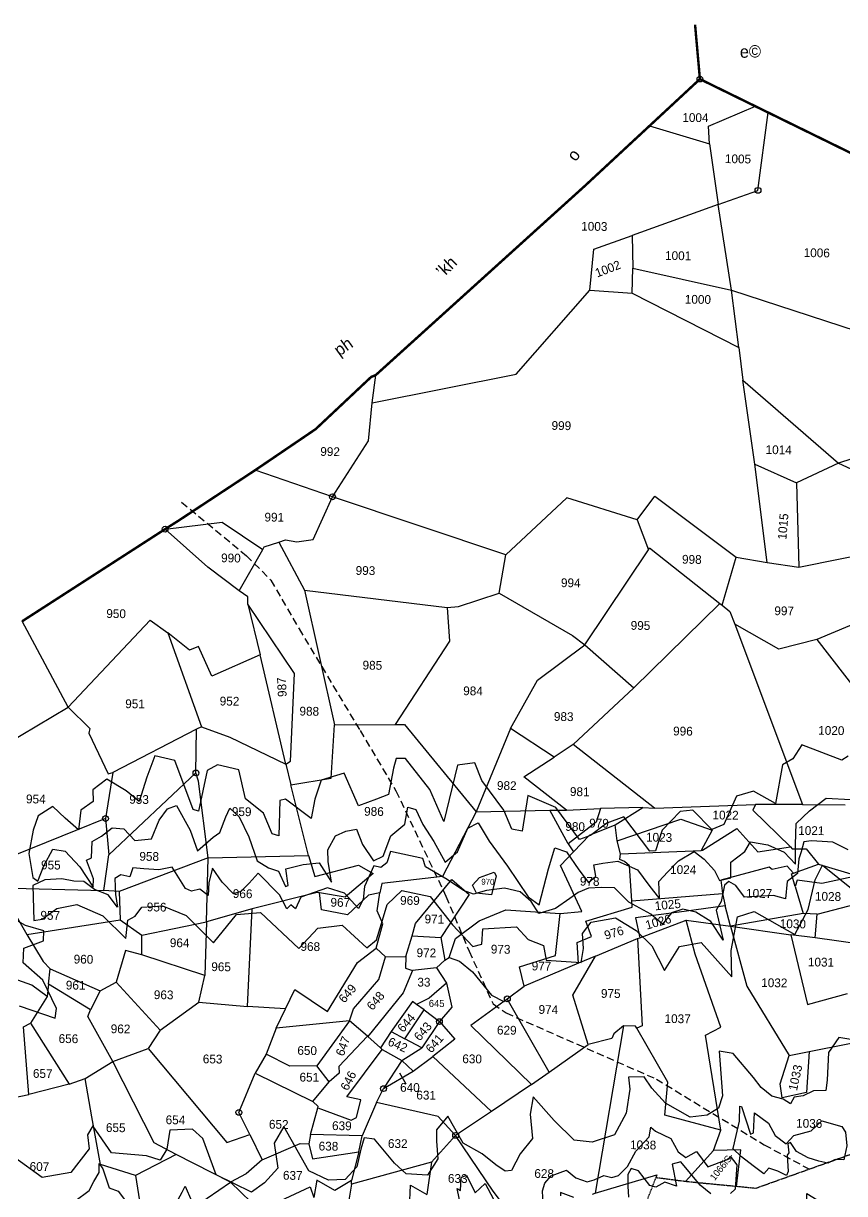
# Model space of a CAD drawing. Header units: metres. Extents: x 92 to 307193, y 121 to 1940865.
# Drawn here: x 304906 to 305715, y 1939684 to 1940838 of the extents above; entities that cross this region are included whole.
import ezdxf

# ---------------------------------------------------------------- set-up
doc = ezdxf.new("R2010")
doc.units = ezdxf.units.M
doc.header["$LTSCALE"] = 0.3
doc.linetypes.add('DASHED', pattern=[0.75, 0.5, -0.25])
doc.linetypes.add('DIVIDE', pattern=[1.25, 0.5, -0.25, 0, -0.25, 0, -0.25])
doc.layers.get('0').update_dxf_attribs({"linetype": 'CONTINUOUS'})
for name, color, linetype in [('LINE_FOOTPATH', 1, 'DASHED'), ('POLY_HATCH', 12, 'CONTINUOUS'), ('POLY_PARCEL', 6, 'CONTINUOUS'), ('POLY_SUBPARCEL', 6, 'DASHED'), ('SYM_ARROW', 1, 'CONTINUOUS'), ('SYM_STONE', 1, 'CONTINUOUS'), ('TEXT_MAPOUT', 7, 'CONTINUOUS'), ('TEXT_PARCEL', 7, 'CONTINUOUS'), ('V_BOUND_LINE', 7, 'CONTINUOUS'), ('V_DIVIDE_LINE', 7, 'DIVIDE')]:
    doc.layers.add(name, color=color, linetype=linetype)
doc.styles.add('TEXT_MAP', font='KRDEV050.TTF')
doc.dimstyles.get("Standard").update_dxf_attribs({"dimtxt": 0.18, "dimasz": 0.18, "dimexe": 0.18, "dimexo": 0.0625, "dimgap": 0.09, "dimtad": 0, "dimtih": 1, "dimtoh": 1, "dimdec": 4, "dimzin": 0, "dimdsep": 46, "dimtxsty": 'Standard', "dimcen": 0.09, "dimadec": 0, "dimazin": 0, "dimtfac": 1, "dimtdec": 4, "dimtofl": 0, "dimtmove": 0, "dimatfit": 3, "dimfxl": 1, "dimtolj": 1, "dimtzin": 0, "dimarcsym": 0})

# ---------------------------------------------------------------- blocks, each defined once
blk = doc.blocks.new('STONE')
blk.add_circle((0, 0), 0.8510231522929323)
blk = doc.blocks.new('TEXTARROW')
blk.add_leader([(0.0413775686624831, -0.01204078214539095), (8.67844727001193, -0.01204078214539095)], dimstyle='Standard', override={"dimtxt": 2.5, "dimasz": 2.5, "dimexe": 1.25, "dimexo": 0.625, "dimgap": 0.625, "dimtad": 1, "dimtih": 0, "dimtoh": 0, "dimzin": 8, "dimcen": 2.5, "dimtofl": 1})
blk = doc.blocks.new('10')
at = {"layer": 'LINE_FOOTPATH', "ltscale": 10}
blk.add_lwpolyline([(320.7261762145849, 424.6032172849009), (334.1338344512155, 413.8197002640509), (339.2146328022723, 408.8860652759436), (345.1069486345527, 398.9835551105748), (357.8795096992958, 378.3327681135111), (365.3948562988357, 366.1044012107068), (375.909285229241, 344.6783300522429), (380.8136674661514, 333.5071709506929), (385.8591842724541, 322.7588941189974), (388.5760016597228, 320.9616423454981), (419.4841912790503, 307.8522707138309), (441.7479661340744, 294.7076567663908), (451.0752178399331, 289.8368451636372)], dxfattribs=at)
at = {"layer": 'POLY_HATCH'}
for points in [[(450.6783418040336, 279.7077088508836), (450.5710414389737, 284.8875509272275), (457.1878833003971, 280.922292774158)], [(457.8169561799828, 374.5311638592034), (456.4927110130661, 373.6788046766505), (448.2824018856768, 376.7061519261188), (446.4873180014824, 373.7963726337575), (444.3979583457935, 372.5325298545667), (443.0442839236516, 364.5967671814828), (438.5418553903623, 367.0362788986527), (435.0988213125315, 366.0075699070576), (432.5974730596358, 360.1586193330586), (430.1549791220009, 359.1299103414635), (426.1822478164408, 362.9802247842076), (423.5631867378329, 362.7156990073349), (419.9435897142189, 358.8066005860378), (418.6782030577529, 354.6035865252088), (417.5305250318092, 354.5154105573788), (412.0864148687747, 361.4224621122494), (408.6433807909439, 360.0998353545051), (405.3180595388244, 357.5427556802288), (403.1109870574232, 356.6903964976759), (398.1377156116664, 363.1859644559086), (392.3993296771373, 365.5079103425892), (391.3105059664554, 358.2481570430159), (389.2211463107656, 358.5714667984421), (387.5437710570936, 362.4805652197392), (382.9236338932828, 368.5058656027804), (381.422825780583, 372.0622622793753), (377.9209373874905, 371.5626027149069), (375.2724512488471, 359.9822673973981), (372.3002600834839, 366.4778353556308), (367.2681343224663, 372.7970535048212), (365.3553376125597, 372.7676615155447), (364.796211129606, 370.7396333950128), (363.8839545598962, 365.3609503962057), (361.4414606222613, 364.3322414046106), (357.7630050881958, 362.9508306683128), (354.7319596075718, 369.5639665836525), (350.0529681285002, 368.0649900168655), (348.8464357872949, 364.1558915955684), (348.1107463585581, 360.1880113223356), (342.784344826046, 364.0971097436327), (341.6366668001024, 363.8325839667605), (341.5483832296154, 356.5728306671872), (340.165283747438, 356.9549222745482), (338.3701998632437, 361.1579363353771), (334.6328900139174, 364.0677156277379), (333.1909362164783, 369.9754501802904), (328.8062205089022, 370.9453773199502), (326.7168608532124, 369.7403163926947), (325.0394855995405, 361.4224621122494), (323.9506618888577, 361.6869878891221), (320.0367890937482, 371.7095626612909), (315.9463491576657, 372.5619218438437), (314.3866867297052, 368.1825558473547), (312.8858786170053, 363.2153564451851), (310.2079632231366, 365.3609525228235), (306.1763776023158, 367.6828984095046), (303.3807535779256, 365.4785204799305), (303.4690371484116, 363.0390087627611), (300.9676888955159, 361.2461144298254), (300.5851295535344, 357.2194501780391), (297.7895055291433, 359.600177916655), (295.2293029609868, 361.922123803336), (292.2571117956227, 359.9528796613577), (291.2860009106521, 357.0431003689969), (290.4914529714638, 352.2522507758695), (291.3448552259129, 347.3438353522538)], [(291.3448552259129, 347.3438353522538), (292.3793836428754, 346.6284081788538), (293.5805847134097, 349.7587195386311), (295.3301605131969, 353.175976209423), (297.9153517199479, 352.8368595232416), (300.9183518855489, 349.628291100714), (303.7124488270924, 345.5328010575597), (303.7385629854671, 347.2283872360631), (302.3023445325007, 351.0630176557866), (303.3207540266176, 351.5586512150653), (303.3990939910068, 354.8715637617252), (305.3053446981016, 355.9932593181998), (307.4727319674739, 357.74101687187), (309.7967941441534, 357.5584156849877), (312.1208538100977, 355.1845975079202), (315.4894371285341, 355.6280583182336), (317.0301071935287, 359.4626901117556), (318.675228870552, 361.7843369136563), (320.5292562823679, 362.4886573474007), (323.375579029926, 357.4540743084526), (324.9684749009352, 353.2542415149646), (328.1281549953142, 356.0976075637275), (329.4599218362519, 357.1149589960701), (330.6350112591467, 360.3235274185977), (331.4445150184711, 362.1234563474347), (333.4029940423156, 360.3235287923962), (335.4136988721743, 356.2802114982071), (337.2155004779756, 351.4021439585579), (339.5395601439204, 349.9674187772841), (341.6024932905284, 349.3152710925049), (343.0387117434948, 346.2110467941095), (343.5870864727476, 346.4458207299572), (343.0909375495094, 349.8109060255824), (344.1615728496404, 350.0978513365967), (346.5900866383486, 350.8021717703414), (349.8542158340206, 351.1412898303213), (352.4916328467862, 347.254488035431), (351.7343548934759, 351.4543222027178), (351.6037891230726, 353.8281417535839), (353.1444591880672, 356.7236805513121), (355.2596156299546, 357.7410319836545), (357.4270003885918, 358.1323214188012), (358.7065414235153, 355.0280971204056), (360.9783777941807, 351.7151859475446), (362.9368568180253, 352.7325373798869), (364.4775268830199, 356.8802001720067), (367.2716213138283, 359.3061910980396), (367.8722218490952, 362.8277918929637), (369.517343526119, 362.3843324564489), (370.953561979085, 359.2801081580535), (373.2776216450297, 355.8628528610602), (375.6539096277234, 351.663020067572), (378.1868750284602, 353.8281527439724), (380.1975798583189, 358.7062202836216), (382.3127363002063, 359.7757444649294), (384.5845701601365, 356.0454595431368), (388.4231882434365, 351.0108765041887), (392.7318410916, 344.8285135949811), (395.0036749515302, 343.1851001654431), (396.8054740465964, 350.5674170676739), (398.0327892755054, 354.9237667342593), (400.461303064214, 354.1151035501814), (403.046494270965, 350.4891613787222), (405.0571991008237, 347.9066549533904), (406.4934175537901, 349.2370373843307), (406.1017227533152, 351.55868556003), (407.903524359117, 351.8978036200099), (411.0109786474814, 352.3412644303232), (415.0062766595597, 350.6456796256184), (417.3825646422533, 347.541455327223), (419.6021726961694, 344.7502620274254), (419.4193836304871, 348.3240341975163), (421.2211852362889, 350.3326513746176), (423.3885699949255, 352.6021268013517), (426.5482475785693, 354.5585726032862), (428.6111782144421, 353.0195032978802), (430.7785604623436, 350.7500292449449), (431.8491957624747, 348.6892406926768), (434.12103213314, 349.2370456271224), (434.0949204855006, 352.4977867986152), (436.9412432330587, 354.6629194750155), (438.0641043392038, 356.6715366521171), (441.5893675864181, 356.1237330914701), (445.0101767108681, 354.6890079101961), (447.3342363768124, 352.263018357962), (447.3081247291734, 356.2541656507829), (447.3864646935622, 360.5583439422014), (450.0238817063278, 363.1930231164986), (453.3924650247636, 365.8277009169974), (458.4322841785979, 365.6450997301149)], [(458.0667085579685, 355.3150767763848), (454.9070309743252, 356.8541474555896), (450.5461548308826, 357.0889213914372), (448.9532614706086, 356.8541488293881), (448.4571125473699, 354.7933616509185), (448.0131919408809, 353.3586364696446), (447.7781745584493, 350.3587549215827), (445.7152439225761, 348.6631701168778), (445.3757749281158, 345.1415706957523), (442.9472636501428, 345.7937197543301), (437.0196032833305, 345.3502603178151), (435.1655783822498, 347.7240798686812), (433.7815882460332, 348.4805716775927), (432.8676328746801, 347.7240812424798), (432.2670323394132, 344.3589973206533), (431.2486253560319, 342.6112411407817), (432.7370696150124, 336.481049606741), (430.1518784082614, 340.2635100250961), (427.0966524366463, 342.1677830780654), (424.4070096178666, 342.715588012511), (422.1351757579364, 341.9069248284329), (420.2811508568557, 339.585278026532), (417.8526370681475, 341.5938952036336), (413.335080995927, 343.9677147544996), (410.3843066363406, 346.8632535522279), (407.6946638175609, 346.8893406136099), (405.0572468047953, 346.7589108018944), (402.9420903629079, 345.8459034936841), (401.2447428798705, 344.5676938117092), (398.398422643048, 342.4547352580728), (394.9776160293331, 341.3852124505636), (393.3847226690591, 343.8633761255619), (391.1128888091289, 345.8198205536978), (387.8487596134569, 346.5241409874425), (384.2190472649495, 345.9763374267955), (381.5816302521844, 345.2198456178842), (379.466473810297, 345.9241660516286), (376.1501162978752, 348.0892973542304), (371.6325602256543, 350.6718051533608), (371.0841854964015, 352.315218582899), (364.4775871406682, 353.6977723890061), (363.7203091873585, 351.3239542119386), (362.4929964691846, 350.4109469037282), (361.1090063329675, 350.6978922147428), (359.2549814318872, 346.4458880460879), (359.0199640494552, 343.8112102455893), (358.0537803613529, 341.9069385664188), (355.1552343185158, 345.0111642386128), (351.6821993880517, 346.0806884199205), (346.2245737861031, 344.0720726166178), (345.2061668027218, 341.6982544395503), (344.2399856253546, 342.4547462484616), (343.3782560600157, 341.646084438182), (341.8375859950211, 344.4894504869449), (337.4244815348288, 348.8458015273291), (335.6226824397627, 346.7850143488595), (333.9253349567248, 345.0372581689876), (332.4368906977443, 344.5416259835074), (330.1128310317999, 346.9154455343735), (328.1021287126764, 349.7588115831365), (327.3970765653808, 346.81110278404), (327.2665133057126, 344.1764249835414), (325.5691658226751, 345.4546360393149), (323.8195925336231, 345.0111766028001), (322.6445056214634, 345.5068101620789), (319.8504137013906, 349.8631598286643), (317.1085450765963, 349.2631835190521), (314.0010932989671, 349.4457860797329), (311.7814852450515, 349.5762158914486), (311.1808872205197, 347.7762883364098), (309.3790881254531, 348.1154050225912), (308.1517754072793, 347.3589145874785), (308.3345669836972, 344.098174789784), (308.7784901009213, 341.5156683644523), (306.8200110770772, 343.9938320394506), (304.0259166462688, 345.0633562207584), (301.8063085923532, 346.6545982751297), (299.7433804672155, 346.6806853365117), (297.3148691892425, 347.1763188957905), (293.7896084527633, 346.8893749585745), (291.4059107968586, 345.6862651783459), (291.6685602526336, 338.555713496617), (293.3459355063055, 338.8202392734897), (296.3769809869304, 341.0834011816169), (300.4085666077513, 341.9357603641697), (305.7938224555242, 339.6725984560426), (310.5316724450472, 335.1168826505113), (310.9142317870278, 338.8496291361485), (312.4150398997276, 339.7019883187008), (313.7392850666442, 341.612450608744), (317.9474378284381, 341.8769763856162), (322.8029964484826, 340.025298074127), (328.482528067751, 334.4702652662772), (333.1026652315609, 340.3779998188297), (338.0170781668671, 340.8188754047446), (345.9919658380227, 333.5591221051709), (349.7881300026097, 337.7621361659999), (354.7614014483656, 338.4381455395101), (359.852381524644, 333.8824297339788), (361.8240325498114, 335.5577582364258), (362.7951434347819, 338.9378051039785), (363.8839671454648, 342.846903525276), (366.856158310829, 345.6978988390838), (372.7122570710694, 344.5516218903817), (377.3323942348802, 338.8202371468715), (381.540546996674, 334.4408711503825), (383.394489391319, 334.9993146934044), (383.5416272770667, 338.0854437948074), (390.4571204927647, 338.6438873378293), (392.8407601151389, 336.0280258116172), (395.9895184214752, 334.8817488629156), (396.6074992196895, 331.9131855920009), (403.7584138916222, 331.5310939846395), (404.1998275488645, 334.3820892984472), (403.9349768374054, 337.4682183998507), (405.7300607215998, 339.7901642865313), (410.6444736569051, 340.7600914261911), (414.9114807339597, 338.2030117519143), (418.1779476708184, 335.1168826505113), (420.8558630646871, 330.0908992697882), (423.8280542300504, 335.0580986719579), (428.2716242528891, 335.9692418330637), (434.6574202408578, 329.0034062996397), (434.3925695293988, 334.3820892984472), (435.599101870604, 341.2891408533178), (439.0421359484349, 342.4354178020199), (447.3701537063466, 337.8209180179351), (450.0480691002153, 343.0232512077), (451.4311685823927, 349.1073355692947), (452.8731223798318, 352.1346828187629), (462.3782474189115, 344.6397957315935)], [(461.5248367740837, 316.1592196964675), (456.6692781540391, 316.8940130485316), (454.6093435583857, 313.7784919578517), (454.462205672638, 308.1058911928949), (454.1973549611789, 306.01907909381), (451.6960067082832, 305.9309031259795), (449.5477885421428, 304.843410155831), (447.7527046579485, 304.5201004004052), (447.0170152292117, 303.197473642661), (445.5162071165119, 304.1086168037673), (443.1325674941377, 304.6670603467887), (440.9843493279973, 306.4599546797249), (439.3658283895861, 308.4291988217028), (435.0988213125315, 313.2788323933833), (432.2443429728796, 313.7784919578517), (433.0683159721034, 304.6082784948535), (432.2737680329151, 302.1099827991306), (429.9489869209924, 300.6110062323442), (426.5059528431607, 300.1701306464292), (421.4149727668823, 302.9623441083013), (418.6193487424921, 305.9896913577695), (417.00082780408, 308.2528532658966), (413.793215182483, 308.1646772980666), (414.1169202092028, 305.7251655808968), (413.4400850957268, 300.7579661787277), (411.0564454733535, 296.3198183303034), (406.5540169400642, 294.7620577849634), (402.8167070907389, 295.1441493923244), (398.6674128393956, 299.1120296655572), (394.3415514470794, 303.8440952801311), (393.7824249641258, 300.2876986035362), (394.2826929366288, 295.3204992013671), (391.8401989989939, 292.1755861214101), (390.1039694300603, 288.7367552753039), (388.8385827735951, 288.5897974555382), (386.8669317484278, 289.8536402347295), (384.0713077240366, 292.0580181643031), (380.1574349289272, 294.2036142419415), (376.9498223073301, 299.6998651978561), (374.6838955106682, 296.8488698840483), (374.6544662554429, 294.5269239973677), (374.9781712821627, 290.9117433422193), (372.9476659417346, 287.5316964746667), (368.5629502341576, 287.7374382729859), (366.1793106117834, 289.8830343506243), (361.9711578499896, 294.7326679223047), (359.8817981943007, 294.9971936991769), (359.2049630808247, 292.6752478124963), (358.4692736520869, 289.0600671573479), (356.0856340297137, 286.3854216525829), (352.7014584623325, 286.2384638328172), (348.6698728415117, 288.0901421443064), (343.4023256242604, 297.1133977875388), (341.4895289143547, 293.6745669414327), (342.284076853542, 288.5310177302213), (339.6061614596733, 285.503670480753), (336.9871003810663, 283.5344263387751), (329.7184770786121, 287.0320411634348), (326.8639987389602, 294.4093602934968), (324.7157805728198, 296.261038604986), (320.095643409009, 295.9965128281137), (319.5365169260554, 292.1461983853696), (318.2122717591387, 289.824252498689), (315.4166477347476, 290.6766116812414), (308.206878747555, 291.2350552242633), (304.3518602677063, 296.6725222016239), (303.2924658122497, 294.7914519008582), (303.6750251542303, 291.9404565870504), (299.9965696201657, 287.0320411634348), (294.1404708599243, 285.9445481932862), (288.4020849253952, 289.9712124450725)], [(288.9023403123297, 321.0382388775706), (296.2886764404961, 318.5987271604008), (296.5535271519552, 320.6267552809322), (293.6990488123033, 326.3581400244425), (289.6086088762208, 329.8557548491021), (289.6968924467078, 332.8243181200164), (293.7284780675286, 334.3820786653564), (293.7579073227539, 336.4688907644413), (290.0205974734276, 337.4975997560364), (285.4004603096168, 339.9958954517597)], [(435.3601720929333, 293.8385102837399), (435.4820038476687, 294.1672961423246), (436.0073476015564, 296.5490672394162), (436.5865692253187, 299.496005337505), (436.6269820215116, 302.5236815785934), (436.9637394217939, 302.4563997927605)], [(436.9637394217939, 302.4563997927605), (438.8720037386397, 296.8611558121829), (439.484808958443, 297.1511289752848), (439.6621999431227, 301.1946578344564), (442.5488300359889, 299.116509963234), (443.9840818558455, 296.6517298340771), (446.2256563333381, 294.9602128469903), (447.7899197784163, 296.7161678568336), (451.2893550910853, 297.698858350808), (453.4341708496618, 299.7447878975515), (457.5464088713989, 298.6976593808206), (457.5464088713989, 298.6976593808206)], [(321.9945063681857, 281.8278344799376), (322.7892545358586, 283.3753128064989), (323.4223590509664, 284.5729272205274), (324.7289808773744, 281.5990764081055)], [(379.8360841826334, 281.3164956552041), (379.0143958246558, 284.8555120948245), (379.7283234214137, 284.5191031656595), (379.8495567885216, 287.1430886917501), (380.940652071019, 287.6678852474488), (382.7322073658574, 284.0481306648287), (384.7931670744811, 286.0262124207211), (387.6758151410818, 280.6167650825412)], [(396.7144071647185, 281.9220289801037), (396.4854105256554, 284.6805780778602), (396.9568713881981, 286.2011436900884), (398.2365530243014, 287.7486220166497), (401.3751379202699, 288.9731491450113), (403.274453976328, 287.42567081845), (405.6048206094715, 286.6317471194195), (407.0730860884446, 287.0488941915839), (409.0262850358481, 287.9504687479473), (410.6561941673863, 287.560234390116), (412.0436390754444, 288.0042941766137), (413.8351918595476, 289.9016377895066), (415.4651009910858, 293.0100521735944), (418.1995780110096, 296.0108157003497), (418.5093952209872, 297.9888974562421)], [(418.5093952209872, 297.9888974562421), (419.4927297422651, 297.1680610428782), (422.6447847333861, 295.7416885570176), (424.166930592969, 293.0100521735944), (425.7429593438974, 291.8662631882323), (427.8847396234355, 293.1446157452604), (430.2689866371888, 290.0362013611725), (432.5454728897225, 290.9377759175359), (434.5794924080406, 291.7316996165664), (434.7798369124396, 292.2723668673551)], [(457.5464088713989, 298.6976593808206), (458.3125446990234, 297.5339420731452), (458.6303862191794, 294.7557091892243), (458.0940278693115, 291.878253702306), (456.3260282935262, 291.8980982229054), (454.7964104855419, 291.1638509607262), (452.9489511574011, 291.5408968521156), (450.7836503091048, 292.156076990698), (448.3799676930075, 293.4459708296613), (447.1284640397371, 295.2518222042102), (446.5921056898687, 294.9541543952187), (446.7708926434034, 293.1086139794709), (446.4331861851583, 292.6521900056839), (446.691432891048, 289.2984660243792), (446.3537264328033, 288.4848406798023), (444.585726857018, 289.3778441067768), (442.7779948943198, 289.9136461629616), (441.7648730088499, 288.7825084887938), (439.5598422843759, 290.3502256161494), (437.1561596682786, 292.1957660318969), (435.3601720929333, 293.8385102837399)], [(434.7798369124396, 292.2723668673551), (436.1629002101627, 290.5288263015443), (435.9443833804503, 285.5478516310857), (435.0107212473358, 284.6151591629121)], [(430.9582286839859, 284.4960920393155), (428.7531979595119, 286.2622543726654), (424.7205703342511, 291.0050947959307), (422.9525707584658, 290.4692927397459), (423.8862328915802, 286.0042756048726), (421.5222801516607, 286.7782119082508), (419.7145506996976, 285.7264523164806), (418.4233146595143, 286.0241201254721), (416.099091795772, 289.0206427359869), (414.5694764985228, 289.4770667097741), (413.9536558855643, 288.2665509532085), (413.9337909474757, 285.8653639606766), (414.1523077771876, 283.5832440917413)], [(402.9284972417236, 283.4046434063466), (400.2069705947347, 284.3770249157189), (400.2268355328238, 283.6824666947387)], [(289.6657206190025, 280.9935417094073), (292.7773653246663, 280.118879867377), (294.4072769669397, 279.7824709382121), (298.677369941599, 280.3341802082441), (300.8460929221774, 281.2357547646075), (303.7960939752761, 283.4291382351653), (304.7255456052085, 285.2995691337251), (305.7627605070966, 287.1700000322846), (305.7223502216393, 288.986605502178), (306.4901581990066, 287.9235546598154), (307.8776031070652, 284.0615856481968), (309.6960960814731, 283.4022255208322), (312.1072857962668, 280.2399870818765), (313.6833145471951, 280.3880070107089), (314.6814448318901, 278.6393125264019), (314.6814448318901, 278.6393125264019)]]:
    blk.add_lwpolyline(points, dxfattribs=at)
at = {"layer": 'POLY_PARCEL'}
for points in [[(427.7195982457497, 499.4796842921369), (427.4212973473363, 503.0552369144114), (436.995496081521, 507.2606919712215)], [(429.6339810582803, 487.0313974156693), (437.7425463915533, 490.0640650319463), (439.5910127980007, 506.0327373002491)], [(415.3578841797721, 502.9486294307086), (427.7195982457497, 499.4796842921369)], [(427.7195982457497, 499.4796842921369), (429.6339810582803, 487.0313974156693)], [(429.6339810582803, 487.0313974156693), (412.1238940886378, 480.4815831385708)], [(432.5883556647677, 469.541230813687), (429.6339810582803, 487.0313974156693)], [(403.6210545552785, 469.181351923068), (404.305605976584, 477.5665556120405), (412.1238940886378, 480.4815831385708)], [(412.1238940886378, 480.4815831385708), (412.3760966647692, 473.751827251964)], [(412.3040403576806, 468.6415299801411), (412.3760966647692, 473.751827251964)], [(412.3760966647692, 473.751827251964), (432.5883556647677, 469.541230813687)], [(359.4134951626502, 445.4652621898242), (388.8131423666532, 451.727174508667), (403.6210545552785, 469.181351923068)], [(403.6210545552785, 469.181351923068), (412.3040403576806, 468.6415299801411)], [(412.3040403576806, 468.6415299801411), (434.2817228919203, 457.8451315199836)], [(434.2817228919203, 457.8451315199836), (432.5883556647677, 469.541230813687)], [(432.5883556647677, 469.541230813687), (487.208293489834, 452.5548940814515)], [(434.2817228919203, 457.8451315199836), (435.1824459851518, 451.1873511229406)], [(359.4134951626502, 445.4652621898242), (360.0590491511825, 451.1551739643269)], [(437.8485926126245, 433.9850893648126), (435.1824459851518, 451.1873511229406)], [(435.1824459851518, 451.1873511229406), (454.9623533893159, 434.4529314897777)], [(351.5591761463916, 426.1037213167847), (358.801002799094, 437.6558667457614), (359.4134951626502, 445.4652621898242)], [(485.6590471288409, 444.8894510593159), (454.9623533893159, 434.4529314897777)], [(437.8485926126245, 433.9850893648126), (446.4234857024121, 430.3143119838642)], [(440.6795010639753, 413.9394451686617), (437.8485926126245, 433.9850893648126)], [(454.9623533893159, 434.4529314897777), (446.4234857024121, 430.3143119838642)], [(454.9623533893159, 434.4529314897777), (483.2811339817049, 421.8571313625284), (498.3412487464616, 425.5998827902415)], [(351.5591761463916, 426.1037213167847), (335.6850981095454, 431.3607484451505)], [(446.4234857024121, 430.3143119838642), (447.1440652772617, 413.0400732933729)], [(413.9448424593002, 422.2965301406373), (399.5077935977411, 426.5595680077554), (387.1918396985716, 414.7674994709012)], [(413.9448424593002, 422.2965301406373), (417.5277595343928, 427.1911245776712), (434.3177537961251, 414.9114490072295)], [(340.7106517977238, 416.7186173896878), (342.0475263085063, 417.1786971276847), (344.4247996717218, 416.807670467977), (347.7040756960114, 417.3586372943939), (351.5591761463916, 426.1037213167847)], [(387.1918396985716, 414.7674994709012), (351.5591761463916, 426.1037213167847)], [(413.9448424593002, 422.2965301406373), (416.3475514360102, 416.1893659319235)], [(317.4128783759329, 419.0316755404506), (329.07709121055, 420.6335437115433), (337.4473846858496, 415.1409835264093)], [(332.7160199890036, 406.6342143238005), (326.2442132861552, 411.3556165667969), (317.4128783759329, 419.0316755404506)], [(332.7160199890036, 406.6342143238005), (337.4473846858496, 415.1409835264093)], [(337.4473846858496, 415.1409835264093), (337.760077012952, 415.7031894920285), (340.7106517977238, 416.7186173896878)], [(340.7106517977238, 416.7186173896878), (346.0827675266082, 406.9581040268381)], [(385.9376048352566, 406.9026505559649), (387.1918396985716, 414.7674994709012)], [(403.6238272212408, 396.5718616870806), (416.3475514360102, 416.1893659319235)], [(416.3475514360102, 416.1893659319235), (416.5918472391231, 416.5660224731744), (431.1207354594503, 405.4044109094222)], [(431.5769817537989, 405.0539061882286), (434.3177537961251, 414.9114490072295)], [(434.3177537961251, 414.9114490072295), (440.6795010639753, 413.9394451686617)], [(447.1440652772617, 413.0400732933729), (463.6813673452625, 416.6028845543769), (463.5372519804246, 403.7191810260724)], [(440.6795010639753, 413.9394451686617), (447.1440652772617, 413.0400732933729)], [(334.5895279838774, 403.8991269639791), (334.517468926128, 405.4106223444173), (332.7160199890036, 406.6342143238005)], [(346.0827675266082, 406.9581040268381), (352.6373883704523, 379.4809364282346)], [(346.0827675266082, 406.9581040268381), (375.329494500947, 403.7961053174888)], [(375.329494500947, 403.7961053174888), (377.6570017911818, 404.0602241708659), (385.9376048352566, 406.9026505559649)], [(385.9376048352566, 406.9026505559649), (401.0513543431152, 398.4288094071985), (403.6238272212408, 396.5718616870806)], [(413.7837005048731, 387.8733079444964), (431.1207354594503, 405.4044109094222)], [(431.1207354594503, 405.4044109094222), (431.5769817537989, 405.0539061882286)], [(431.5769817537989, 405.0539061882286), (433.2053123506025, 403.8029643857121), (434.2142708693999, 401.2300837654519)], [(334.5895279838774, 403.8991269639791), (337.2161393654428, 393.5384135163424)], [(342.7885157855781, 371.2483650422225), (343.7048598807933, 371.9057967761089), (344.3173522443494, 389.8638083886549), (334.5895279838774, 403.8991269639791)], [(375.329494500947, 403.7961053174888), (375.9147663264457, 396.8814647907184), (365.0348470333058, 379.7052740071073)], [(463.5372519804246, 403.7191810260724), (451.0351966318471, 398.2849926084125)], [(298.1032629065189, 382.3072274648753), (314.6155999782172, 400.3729844490617), (318.2441257579917, 397.7841291341783)], [(451.0351966318471, 398.2849926084125), (443.3249957310868, 396.1976889830648), (434.2142708693999, 401.2300837654519)], [(434.2142708693999, 401.2300837654519), (448.6265503529694, 364.4782511715302)], [(298.1032629065189, 382.3072274648753), (288.4231238013695, 399.7528315757368)], [(337.2161393654428, 393.5384135163424), (327.3932055107507, 389.0596944564259), (324.5681394626777, 395.0917284366317), (322.7279612232242, 394.2891842701215), (318.2441257579917, 397.7841291341783)], [(318.2441257579917, 397.7841291341783), (325.397510417954, 378.67837927653)], [(451.0351966318471, 398.2849926084125), (476.7736154512895, 366.083375574535)], [(388.6159695080214, 379.2177755936416), (394.0600688674954, 389.1418460099737), (403.6238272212408, 396.5718616870806)], [(403.6238272212408, 396.5718616870806), (413.7837005048731, 387.8733079444964)], [(342.7885157855781, 371.2483650422225), (337.2161393654428, 393.5384135163424)], [(413.7837005048731, 387.8733079444964), (401.4912124919369, 376.0952432183647)], [(284.6092400918437, 373.31668109536), (285.413205402006, 374.4673903968235), (298.1032629065189, 382.3072274648753)], [(298.1032629065189, 382.3072274648753), (302.5920770675766, 378.0331132269639), (302.3964693348698, 377.0561865569325), (306.4797838496193, 368.7767328480663), (307.4052766422456, 369.0822571578744)], [(325.397510417954, 378.67837927653), (324.4437023243213, 378.1943172010042)], [(325.397510417954, 378.67837927653), (331.2290870949823, 376.6331938505036), (342.7885157855781, 371.2483650422225)], [(343.8770897484083, 367.0544286083154), (352.0671901654619, 368.5559643446759), (352.6373883704523, 379.4809364282346)], [(352.6373883704523, 379.4809364282346), (365.0348470333058, 379.7052740071073)], [(365.0348470333058, 379.7052740071073), (366.9441494383955, 379.7398236910822), (381.8374689917962, 362.0441922278509)], [(388.6159695080214, 379.2177755936416), (381.8374689917962, 362.0441922278509)], [(397.6939859421959, 373.4313883064297), (388.6159695080214, 379.2177755936416)], [(324.4437023243213, 378.1943172010042), (307.4052766422456, 369.0822571578744)], [(324.4228578177131, 369.2052558044952), (324.4437023243213, 378.1943172010042)], [(401.4912124919369, 376.0952432183647), (397.6939859421959, 373.4313883064297)], [(418.3049724619163, 363.3228516617528), (401.4912124919369, 376.0952432183647)], [(400.3055162060621, 362.6716788651329), (391.5460172714834, 369.337095925679), (397.6939859421959, 373.4313883064297)], [(307.4052766422456, 369.0822571578744), (306.0506697814012, 359.6107885767212)], [(306.8341212073396, 352.1862108104544), (324.4228578177131, 369.2052558044952)], [(327.1532406239703, 351.8479450544557), (324.9723297945038, 367.5366640998338), (324.4228578177131, 369.2052558044952)], [(342.7885157855781, 371.2483650422225), (343.8770897484083, 367.0544286083154)], [(347.6840123770348, 352.6513274874023), (343.8770897484083, 367.0544286083154)], [(418.3049724619163, 363.3228516617528), (439.0109585494307, 364.3488089829057)], [(439.0109585494307, 364.3488089829057), (438.440763095101, 363.2097131060527), (446.2322537889238, 355.7718858552398)], [(448.6265503529694, 364.4782511715302), (439.0109585494307, 364.3488089829057)], [(448.6265503529694, 364.4782511715302), (457.3350705384337, 364.5300577686471)], [(381.8374689917962, 362.0441922278509), (375.1225705502156, 348.7333942453147), (362.7948355713679, 347.0750997997848), (362.3532967688725, 345.187468065383)], [(381.8374689917962, 362.0441922278509), (396.8992182982329, 362.6171958015948)], [(396.8992182982329, 362.6171958015948), (400.3055162060621, 362.6716788651329)], [(400.802411299886, 355.789962946491), (396.8992182982329, 362.6171958015948)], [(400.3055162060621, 362.6716788651329), (407.3195076307775, 363.0758718221375)], [(407.3195076307775, 363.0758718221375), (406.4540947686532, 360.2708851610512), (400.802411299886, 355.789962946491)], [(415.9383260209124, 363.3934175363283), (407.3195076307775, 363.0758718221375)], [(410.3043045443501, 359.8122091405085), (415.9383260209124, 363.3934175363283)], [(415.9383260209124, 363.3934175363283), (418.3049724619163, 363.3228516617528)], [(306.0506697814012, 359.6107885767212), (281.8582212860856, 349.4416442587469)], [(306.0506697814012, 359.6107885767212), (306.8341212073396, 352.1862108104544)], [(401.8923629233026, 354.10456924297), (405.1294811118283, 357.5717480332282), (410.3043045443501, 359.8122091405085)], [(410.7603503312548, 356.4787091979874), (410.3043045443501, 359.8122091405085)], [(410.7603503312548, 356.4787091979874), (423.7712036371959, 361.1386481876577), (430.1729592645893, 358.9381223242465), (427.9709913951856, 354.8036823621677)], [(427.9709913951856, 354.8036823621677), (428.2809338220395, 354.8218373526399), (435.2528876544234, 359.4041118948153), (439.5812007649915, 354.6665070148506), (446.2322537889238, 355.7718858552398)], [(400.802411299886, 355.789962946491), (401.8923629233026, 354.10456924297)], [(411.486040633642, 353.8380703707771), (410.7603503312548, 356.4787091979874)], [(411.486040633642, 353.8380703707771), (427.9709913951856, 354.8036823621677)], [(446.2322537889238, 355.7718858552398), (446.6308635121549, 355.3913694202733), (449.5077657606812, 355.4172590122378), (452.0736535571468, 352.2847439080929)], [(305.902830022007, 344.8711934574405), (306.8341212073396, 352.1862108104544)], [(327.1532406239703, 351.8479450544557), (347.6840123770348, 352.6513274874023)], [(347.6840123770348, 352.6513274874023), (349.059785571787, 348.3595692559481), (357.9493982535673, 350.8120035616357), (360.9760987318896, 349.0995276712194), (355.282514449033, 344.2158018418686), (350.0547621884611, 345.0058162307246)], [(399.313356299168, 341.4431126129593), (403.7695462212533, 341.9238053837539), (399.2658592379162, 351.291401066786), (401.8923629233026, 354.10456924297)], [(413.9546760712196, 344.2825745968905), (413.4039717984456, 351.4045453936833), (412.3672505400327, 352.3365331916173), (411.3564487571775, 352.67308490196), (411.486040633642, 353.8380703707771)], [(446.9396577816051, 350.3827522007178), (452.0736535571468, 352.2847439080929)], [(452.0736535571468, 352.2847439080929), (460.0854490362721, 350.0196950870578)], [(327.1532406239703, 351.8479450544557), (309.077692087023, 344.7443439792908)], [(327.0262481218451, 338.7823925358705), (327.1532406239703, 351.8479450544557)], [(446.9396577816051, 350.3827522007178), (445.6200782332635, 351.7928690739577), (442.5617506584795, 351.0679893549425), (441.9656384792534, 351.559872845874), (432.1167851490036, 348.7639108948711), (432.4747148695679, 346.0533525672047)], [(447.3306673469128, 347.650698838785), (446.5531270907686, 350.2395541536685), (446.9396577816051, 350.3827522007178)], [(460.0854490362721, 350.0196950870578), (452.7734518905836, 348.3755756722016), (447.6935152487672, 348.9451236106281), (447.3306673469128, 347.650698838785)], [(369.1236161710067, 336.5024737513143), (369.7711381982813, 339.0482514052926), (377.0653429315912, 348.098302816933), (380.6506310761874, 345.1169021908072), (374.9716858094525, 336.2256986618297)], [(447.3306673469128, 347.650698838785), (449.0243316454184, 342.178329621295)], [(284.6732666773132, 345.149886027293), (305.902830022007, 344.8711934574405)], [(284.6732666773132, 345.149886027293), (290.3088697837643, 335.6345390315823)], [(350.0547621884611, 345.0058162307246), (349.5465974983613, 345.0826097352897), (336.3180101452294, 341.5519512583319)], [(362.3532967688725, 345.187468065383), (360.0396390551455, 344.6758672782084), (355.8185384457752, 340.5654155444706), (350.4671005925197, 341.5356937949873), (350.0547621884611, 345.0058162307246)], [(361.7588157314276, 333.865814164777), (363.0774219453347, 338.8541977751083), (361.8941014754932, 341.4827690283557), (362.3532967688725, 345.187468065383)], [(413.9546760712196, 344.2825745968905), (432.4747148695679, 346.0533525672047)], [(432.4747148695679, 346.0533525672047), (433.0593595444325, 343.5102152360805)], [(309.077692087023, 344.7443439792908), (305.902830022007, 344.8711934574405)], [(309.077692087023, 344.7443439792908), (309.3313607652949, 338.913092845549)], [(403.2236115940927, 331.3408301353747), (402.8652830277301, 335.6170681739643), (405.7885064020534, 336.841541703765), (404.5814999931245, 339.9686592954522), (414.0489742205405, 342.9827479841917), (413.9546760712196, 344.2825745968905)], [(433.0593595444325, 343.5102152360805), (424.7234521062246, 342.2669030748557)], [(434.2097876139014, 339.347004657639), (433.0593595444325, 343.5102152360805)], [(451.9014236895318, 342.0849559742173), (461.569352313767, 344.7377172017668)], [(336.3180101452294, 341.5519512583319), (327.0262481218451, 338.7823925358705)], [(335.6618730487148, 321.5307913675551), (336.3180101452294, 341.5519512583319)], [(376.7297733316682, 332.1328144532679), (377.9660770274659, 336.0492096712228), (382.7700096263143, 339.7186264923619), (388.2274166821426, 342.1002193487934), (399.313356299168, 341.4431126129593)], [(392.2012521512961, 326.4875603580065), (391.1415628762325, 330.439239234649), (398.5240775705697, 332.8737554149127), (399.313356299168, 341.4431126129593)], [(424.7234521062246, 342.2669030748557), (414.7656313532652, 340.7975345505351), (415.7251986048011, 336.7530546597908)], [(415.7251986048011, 336.7530546597908), (425.1383617627084, 340.4961251045413)], [(432.8141849063304, 297.5641970358258), (429.4327179672219, 316.9544770295931), (432.5157849841329, 318.6432679254883), (427.078424743317, 333.5588571551909), (425.1383617627084, 340.4961251045413)], [(425.1383617627084, 340.4961251045413), (434.2097876139014, 339.347004657639)], [(449.0243316454184, 342.178329621295), (434.2097876139014, 339.347004657639)], [(451.9014236895318, 342.0849559742173), (449.0243316454184, 342.178329621295)], [(451.5898260974068, 337.1880487297869), (451.9014236895318, 342.0849559742173)], [(290.3088697837643, 335.6345390315823), (309.3313607652949, 338.913092845549)], [(309.3313607652949, 338.913092845549), (313.8188216012995, 335.8225603175845)], [(313.8188216012995, 335.8225603175845), (327.0262481218451, 338.7823925358705)], [(327.0262481218451, 338.7823925358705), (326.8145902840893, 327.7887244457247)], [(434.2097876139014, 339.347004657639), (446.5594398570219, 337.7945886013597)], [(434.2097876139014, 339.347004657639), (437.7365169433502, 327.1211065482589), (446.6004852156407, 313.0302401970414)], [(451.5898260974068, 337.1880487297869), (446.5594398570219, 337.7945886013597)], [(446.5594398570219, 337.7945886013597), (450.208408546946, 323.5451845693447), (458.3307436875671, 325.9313886125751)], [(290.3088697837643, 335.6345390315823), (293.7229513065172, 330.183966184233), (295.1503076409408, 328.6805259526989)], [(313.9034841862699, 331.8056423816545), (313.8188216012995, 335.8225603175845)], [(367.8548079179918, 332.2342980756257), (369.1236161710067, 336.5024737513143)], [(369.1236161710067, 336.5024737513143), (374.9716858094525, 336.2256986618297)], [(374.9716858094525, 336.2256986618297), (375.8467094799812, 331.5642230908263)], [(406.6560427742202, 332.8478759225441), (415.237119349209, 336.5589737747944)], [(415.237119349209, 336.5589737747944), (415.7251986048011, 336.7530546597908)], [(415.237119349209, 336.5589737747944), (416.4629870383988, 318.7193337512772), (415.3299495171797, 318.2139775150255)], [(460.7923704417399, 336.0468203954597), (451.5898260974068, 337.1880487297869)], [(343.4297002906537, 321.1713828295319), (345.2500545186094, 325.1838107738104), (352.0460623408039, 320.7262734515014), (358.025385254763, 330.8649876878817), (361.7588157314276, 333.865814164777)], [(361.7588157314276, 333.865814164777), (363.7556812724847, 332.1058799548904)], [(313.9034841862699, 331.8056423816545), (310.4954761222912, 332.6340169853549), (308.7175535859351, 326.1223835080866)], [(326.8145902840893, 327.7887244457247), (313.9034841862699, 331.8056423816545)], [(356.5471939603722, 318.8702390233868), (357.325391624418, 321.3381011827792), (362.4296908678484, 327.4562919275945), (363.7556812724847, 332.1058799548904)], [(363.7556812724847, 332.1058799548904), (367.8548079179918, 332.2342980756257)], [(367.8548079179918, 332.2342980756257), (367.8402266657445, 329.8307241707334), (369.3131834528672, 329.3791438375113)], [(375.8467094799812, 331.5642230908263), (374.1695849041253, 330.0055423996655)], [(375.8467094799812, 331.5642230908263), (376.7297733316682, 332.1328144532679)], [(376.7297733316682, 332.1328144532679), (378.8539545353369, 331.4632040498666), (381.5561678256036, 329.2580251584745), (385.5300087960786, 324.5477656550424), (388.0909288993616, 323.3305075649107)], [(403.2236115940927, 331.3408301353747), (392.2012521512961, 326.4875603580065)], [(405.4301778356912, 314.7445022730824), (402.1674816739446, 324.8228642116546), (406.6560427742202, 332.8478759225441)], [(406.6560427742202, 332.8478759225441), (403.2236115940927, 331.3408301353747)], [(294.6036110679152, 323.0326625672791), (291.4243204520671, 325.3297225172873), (280.3939840933081, 329.0023207110457)], [(294.8328208843068, 325.5304173529894), (295.1503076409408, 328.6805259526989)], [(295.1503076409408, 328.6805259526989), (305.4791925191962, 324.3676249392204)], [(369.3131834528672, 329.3791438375113), (367.4756375956817, 324.7759357192208), (360.3039616596295, 315.758538397749)], [(374.1695849041253, 330.0055423996655), (369.3131834528672, 329.3791438375113)], [(374.1695849041253, 330.0055423996655), (376.2753779411701, 326.9117159607306)], [(305.4791925191962, 324.3676249392204), (308.7175535859351, 326.1223835080866)], [(308.7175535859351, 326.1223835080866), (317.8082538565012, 316.4257086767219)], [(325.6924802662879, 322.3168832928054), (326.8145902840893, 327.7887244457247)], [(376.2753779411701, 326.9117159607306), (372.7430757731904, 323.7362602616213), (370.1720139189742, 322.4691888275287)], [(376.2753779411701, 326.9117159607306), (377.4233744266003, 321.9897588335714), (374.927966808656, 318.99281781539)], [(388.7687107218576, 323.8510975196821), (392.2012521512961, 326.4875603580065)], [(294.8328208843068, 325.5304173529894), (294.6036110679152, 323.0326625672791)], [(303.5531083961469, 320.4141324637649), (294.8328208843068, 325.5304173529894)], [(305.4791925191962, 324.3676249392204), (303.5531083961469, 320.4141324637649)], [(388.0909288993616, 323.3305075649107), (388.7687107218576, 323.8510975196821)], [(397.557498159415, 308.9703874373445), (388.7687107218576, 323.8510975196821)], [(294.6036110679152, 323.0326625672791), (291.2843035716378, 317.5067777443046)], [(317.8082538565012, 316.4257086767219), (325.6924802662879, 322.3168832928054)], [(325.6924802662879, 322.3168832928054), (335.6618730487148, 321.5307913675551)], [(343.4297002906537, 321.1713828295319), (335.6618730487148, 321.5307913675551)], [(341.5618449034705, 317.221188593445), (343.4297002906537, 321.1713828295319)], [(370.1720139189742, 322.4691888275287), (369.3715634750711, 323.0279049238347), (365.1131253976746, 316.8514481691059)], [(367.9131879401957, 315.3655971047385), (371.7924556952817, 321.3381170535722)], [(371.7924556952817, 321.3381170535722), (370.1720139189742, 322.4691888275287)], [(371.7924556952817, 321.3381170535722), (374.927966808656, 318.99281781539)], [(388.0909288993616, 323.3305075649107), (381.3972153970753, 318.2674186886002), (393.9368887810683, 306.3770983999852)], [(308.2257849688217, 309.8850313440055), (303.0239665524177, 319.0399252149462), (303.5531083961469, 320.4141324637649)], [(356.5471939603722, 318.8702390233868), (341.5618449034705, 317.221188593445)], [(356.5471939603722, 318.8702390233868), (350.0069755758313, 309.6313309449067)], [(360.2512006197776, 315.8046972233769), (356.5471939603722, 318.8702390233868)], [(374.927966808656, 318.99281781539), (371.3841063645127, 313.5592728862507)], [(374.927966808656, 318.99281781539), (378.1363896845892, 315.4384440451242), (373.717527575202, 311.8112319912691)], [(412.6156489524482, 318.6439821111783), (410.6542600996127, 316.9862330438116), (410.2393531937897, 316.0443288857812), (405.4301778356912, 314.7445022730824)], [(412.6156489524482, 318.6439821111783), (407.2595487293456, 284.3587175055663)], [(415.3299495171797, 318.2139775150255), (415.086245611088, 318.6251434797539), (412.6156489524482, 318.6439821111783)], [(291.1711771499845, 302.8917279525733), (289.8701614111055, 316.7722586826726), (291.2843035716378, 317.5067777443046)], [(291.2843035716378, 317.5067777443046), (299.3732209356967, 305.1329523007223)], [(317.8082538565012, 316.4257086767219), (315.4023054357367, 312.663810997265)], [(341.5618449034705, 317.221188593445), (339.5878805008575, 311.8369923376082)], [(365.1131253976746, 316.8514481691059), (362.9334670510764, 313.4580742448029)], [(365.1131253976746, 316.8514481691059), (367.9131879401957, 315.3655971047385)], [(432.8141849063304, 297.5641970358258), (421.3287434866184, 300.5217712730919), (421.8190927628229, 307.2657950027069), (415.3299495171797, 318.2139775150255)], [(450.6552808804936, 313.9533042808482), (466.1134674171862, 317.2486124539206)], [(360.2512006197776, 315.8046972233769), (354.4941173351976, 309.5044800239577), (354.5999462540758, 308.1302713323396), (352.5680304614875, 306.3543728670477)], [(360.3039616596295, 315.758538397749), (360.2512006197776, 315.8046972233769)], [(362.9334670510764, 313.4580742448029), (360.3039616596295, 315.758538397749)], [(371.3841063645127, 313.5592728862507), (367.9131879401957, 315.3655971047385)], [(397.557498159415, 308.9703874373445), (405.4301778356912, 314.7445022730824)], [(450.6552808804936, 313.9533042808482), (450.2403712240102, 305.5138542210177), (445.2426023179301, 304.4024095941647), (444.8465539417075, 307.2092805512332), (446.6004852156407, 313.0302401970414)], [(446.6004852156407, 313.0302401970414), (450.6552808804936, 313.9533042808482)], [(308.2257849688217, 309.8850313440055), (315.4023054357367, 312.663810997265)], [(315.4023054357367, 312.663810997265), (331.7832627015305, 293.62708899006), (336.4608932140841, 295.3818475589262)], [(339.5878805008575, 311.8369923376082), (337.4133589853063, 307.9188550544905)], [(350.0069755758313, 309.6313309449067), (344.4827164629151, 309.4410560062827), (339.5878805008575, 311.8369923376082)], [(350.2896033446826, 301.0353956265546), (357.1398348058242, 298.5742359514873), (358.2827865795734, 299.1239194281345), (359.1082515966891, 302.7814288260411), (356.2085436204911, 303.3522536419134), (363.3202337659154, 313.1197053006151)], [(363.3202337659154, 313.1197053006151), (362.9334670510764, 313.4580742448029)], [(363.3202337659154, 313.1197053006151), (367.3590013310049, 310.9371913445868)], [(367.3590013310049, 310.9371913445868), (371.3841063645127, 313.5592728862507)], [(369.7070147965846, 308.7667088925373), (373.717527575202, 311.8112319912691)], [(373.717527575202, 311.8112319912691), (385.8365891831286, 300.754792028765)], [(302.6591931880898, 306.3120887457983), (308.2257849688217, 309.8850313440055)], [(321.4543778232746, 291.0478037634234), (316.9018336049971, 293.401386112811), (308.2257849688217, 309.8850313440055)], [(352.5680304614875, 306.3543728670477), (350.0069755758313, 309.6313309449067)], [(367.3590013310049, 310.9371913445868), (363.6985266274696, 305.1249288934043)], [(369.7070147965846, 308.7667088925373), (367.3590013310049, 310.9371913445868)], [(336.4608932140841, 295.3818475589262), (334.1597152478471, 299.8432385983629), (337.4133589853063, 307.9188550544905)], [(337.4133589853063, 307.9188550544905), (349.2873394775938, 302.3163135918928)], [(363.6985266274696, 305.1249288934043), (369.7070147965846, 308.7667088925373)], [(393.9368887810683, 306.3770983999852), (397.557498159415, 308.9703874373445)], [(299.3732209356967, 305.1329523007223), (291.1711771499845, 302.8917279525733)], [(299.3732209356967, 305.1329523007223), (302.6591931880898, 306.3120887457983)], [(313.1997386547619, 286.6080532717951), (306.0033804230461, 288.7645044999342), (304.0984626339045, 298.5319547158365), (302.6591931880898, 306.3120887457983)], [(349.2873394775938, 302.3163135918928), (352.5680304614875, 306.3543728670477)], [(362.2693218490713, 302.2697732124905), (363.6985266274696, 305.1249288934043)], [(393.9368887810683, 306.3770983999852), (385.8365891831286, 300.754792028765)], [(283.5724990357025, 301.2531839876719), (291.1711771499845, 302.8917279525733)], [(350.2896033446826, 301.0353956265546), (350.3456259157124, 301.2592307598477), (349.2873394775938, 302.3163135918928)], [(362.2693218490713, 302.2697732124905), (359.4892236017422, 295.381846116127)], [(378.5884855227619, 295.7582710299653), (374.9863110722708, 299.5894227753142), (362.2693218490713, 302.2697732124905)], [(348.9063537192369, 295.508697037076), (350.2896033446826, 301.0353956265546)], [(385.8365891831286, 300.754792028765), (378.5884855227619, 295.7582710299653)], [(431.3997236691598, 293.4009864573843), (432.8141849063304, 297.5641970358258)], [(336.4608932140841, 295.3818475589262), (339.0854471014632, 290.2232799912517)], [(348.9063537192369, 295.508697037076), (348.5888697132641, 293.5848048688106)], [(359.4892236017422, 295.381846116127), (348.9063537192369, 295.508697037076)], [(358.8330892558888, 292.1048880382677), (359.4892236017422, 295.381846116127)], [(378.5884855227619, 295.7582710299653), (373.7175495804877, 290.2227721258721)], [(394.4359535668577, 274.126575343087), (386.4409093338145, 284.4521430934215), (378.5884855227619, 295.7582710299653)], [(339.0854471014632, 290.2232799912517), (346.7686172597532, 293.6270875472605), (348.5888697132641, 293.5848048688106)], [(348.5888697132641, 293.5848048688106), (349.3720020625642, 290.5615457472506), (358.8330892558888, 292.1048880382677)], [(431.3997236691598, 293.4009864573843), (425.7572471137745, 286.9511528700602)], [(436.2104962211065, 286.0776638555953), (436.9821400007646, 293.62704282048), (431.3997236691598, 293.4009864573843)], [(321.4543778232746, 291.0478037634234), (313.1997386547619, 286.6080532717951)], [(332.6298913018927, 285.5509689969508), (321.4543778232746, 291.0478037634234)], [(339.0854471014632, 290.2232799912517), (335.8470915360454, 287.284586226592), (332.6298913018927, 285.5509689969508)], [(358.8330892558888, 292.1048880382677), (357.4149833933211, 286.206362055322)], [(373.7175495804877, 290.2227721258721), (357.4155162150578, 285.4698046321666)], [(373.7175495804877, 290.2227721258721), (372.883936351439, 283.5749573908604)], [(407.2595487293456, 284.3587175055663), (419.8765596889261, 288.258195900863), (419.6303558808045, 287.6509402068659)], [(313.1997386547619, 286.6080532717951), (314.0675308383716, 281.4283443648956), (310.1941990090259, 276.4600502930459)], [(317.771537497777, 272.6122673993145), (323.1899676918156, 278.8702019202835), (332.6298913018927, 285.5509689969508)], [(332.6298913018927, 285.5509689969508), (336.9265443080717, 281.5129111645952), (341.4348469000242, 277.0097352124926)], [(357.4149833933211, 286.206362055322), (354.049629824457, 284.155620408907), (350.3456231650516, 286.206362055322), (349.7741514041682, 282.6334194571148)], [(357.4155162150578, 285.4698046321666), (355.6483495683824, 274.0095753089079)], [(357.4155162150578, 285.4698046321666), (357.4149833933211, 286.206362055322)], [(369.3278664795598, 280.7687181331617), (369.5028717637979, 285.4301965897637), (372.883936351439, 283.5749573908604)], [(341.4348469000242, 277.0097352124926), (345.0118583066442, 277.4537105502152), (342.8741190964997, 281.8723197026184), (348.991019054868, 284.8110120244787), (349.7741514041682, 282.6334194571148)], [(406.7419820270186, 284.1103471850583), (407.2595487293456, 284.3587175055663)]]:
    blk.add_lwpolyline(points, dxfattribs=at)
blk.add_lwpolyline([(381.3472193886146, 347.037457164121), (382.7006599693318, 348.6468652384667), (385.7297947823531, 349.7734520447484), (386.1326042825199, 349.0170312886214), (385.2141971917968, 345.1061692062651), (382.1689517591917, 345.379768694328)], close=True, dxfattribs=at)
at = {"layer": 'POLY_SUBPARCEL'}
for points in [[(460.7315725629209, 293.4412280195452), (440.0916465371342, 285.7370583148581), (436.2104962211065, 286.0776638555953)], [(419.6303558808045, 287.6509402068659), (414.5637540514421, 274.1564826894996)], [(425.7572471137745, 286.9511528700602), (419.6303558808045, 287.6509402068659)], [(436.2104962211065, 286.0776638555953), (426.3046340833957, 286.8886326693405), (425.7572471137745, 286.9511528700602)]]:
    blk.add_lwpolyline(points, dxfattribs=at)
at = {"layer": 'V_BOUND_LINE', "const_width": 0.5}
for points in [[(415.3578841797721, 502.9486294307086), (425.5451998813764, 512.6778964198429), (436.995496081521, 507.2606919712215)], [(436.995496081521, 507.2606919712215), (439.5910127980007, 506.0327373002491)], [(439.5910127980007, 506.0327373002491), (464.2685956691298, 494.3576234539351)], [(360.0590491511825, 451.1551739643269), (402.2771931192851, 490.4560809068794), (415.3578841797721, 502.9486294307086)], [(335.6850981095454, 431.3607484451505), (347.9361215903814, 439.935170697398), (359.1401935481913, 450.7703177533872), (360.0590491511825, 451.1551739643269)], [(317.4128783759329, 419.0316755404506), (320.1058167438518, 420.7826563565168), (335.6850981095454, 431.3607484451505)], [(288.4231238013695, 399.7528315757368), (317.4128783759329, 419.0316755404506)]]:
    blk.add_lwpolyline(points, dxfattribs=at)
at = {"layer": 'V_DIVIDE_LINE', "ltscale": 10, "const_width": 0.5}
blk.add_lwpolyline([(425.5451998813764, 512.6778964198429), (424.3953235760687, 523.8129838245463)], dxfattribs=at)
at = {"layer": 'SYM_ARROW', "xscale": 0.3, "yscale": 0.3, "zscale": 0.3, "rotation": 120.9924884262775}
blk.add_blockref('TEXTARROW', (368.3284484901537, 306.0925896287256), dxfattribs=at)
at = {"layer": 'SYM_STONE', "xscale": 0.7, "yscale": 0.7, "zscale": 0.7}
for p in [(425.5451998813764, 512.6778964198429), (437.7425463915533, 490.0640650319463), (351.5591761463916, 426.1037213167847), (317.4128783759329, 419.0316755404506), (324.4228578177131, 369.2052558044952), (306.0506697814012, 359.6107885767212), (388.7687107218576, 323.8510975196821), (374.927966808656, 318.99281781539), (363.6985266274696, 305.1249288934043), (334.1597152478471, 299.8432385983629), (378.5884855227619, 295.7582710299653)]:
    blk.add_blockref('STONE', p, dxfattribs=at)
at = {"layer": 'TEXT_MAPOUT', "ltscale": 10, "style": 'TEXT_MAP'}
blk.add_text('e©', height=2.5, rotation=2.599389333608983, dxfattribs=at).set_placement((433.6918092494866, 517.1276832493331))
at = {"layer": 'TEXT_MAPOUT', "style": 'TEXT_MAP'}
for s, rotation, p in [('o', 54.42925118802259, (400.3636244944878, 495.3004681116149)), ('’kh', 44.96501614405125, (373.5897481043498, 471.1591096491625)), ('ph', 36.22049188905465, (352.5796930834426, 454.8172656889678))]:
    blk.add_text(s, height=2.5, rotation=rotation, dxfattribs=at).set_placement(p)
at = {"layer": 'TEXT_PARCEL', "style": 'TEXT_MAP'}
for s, height, p in [('1004', 1.8, (422.061371535794, 503.8806754467098)), ('1005', 1.8, (430.8863221727961, 495.5516241265179)), ('1003', 1.8, (401.6833565843244, 481.3264944649027)), ('1001', 1.8, (418.9163312009537, 475.56556793148)), ('1006', 1.8, (447.2677787113203, 476.5501056432076)), ('1000', 1.8, (423.0855977747096, 466.6812483551591)), ('999', 1.8, (396.1831637707805, 440.4474086135888)), ('992', 1.8, (348.9458106563461, 434.4659415879396)), ('1014', 1.8, (440.044273505931, 436.1177503060255)), ('991', 1.8, (337.711953644799, 420.8799713016617)), ('998', 1.8, (423.2547331690294, 413.4362543151688)), ('990', 1.8, (328.956491220581, 412.4121039478723)), ('993', 1.8, (356.5203244534873, 410.22231491917)), ('994', 1.8, (398.5557164604807, 408.296179768229)), ('997', 1.8, (442.2943882213995, 403.1637592898305)), ('950', 1.8, (305.6290920475944, 400.689868438277)), ('995', 1.8, (412.9396900689344, 399.7589037106843)), ('985', 1.8, (358.200635300258, 390.8521165373702)), ('984', 1.8, (378.8659567312661, 385.8898084535986)), ('951', 1.8, (309.756310512495, 382.2797342584365)), ('952', 1.8, (329.0782822202355, 383.0939960799071)), ('988', 1.8, (345.4252791474942, 381.2636727520703)), ('983', 1.8, (397.4886851262604, 380.8923776614834)), ('996', 1.8, (421.927036563467, 378.2553401535013)), ('1020', 1.8, (451.6071053029823, 378.8009113326671)), ('982', 1.8, (386.0414653287526, 366.6016670173397)), ('981', 1.8, (400.9813420201508, 365.5605364610112)), ('954', 1.8, (289.7320177789393, 362.5137198252569)), ('953', 1.8, (310.8563087375178, 362.7219459365226)), ('959', 1.8, (331.8782388883988, 360.5121815887542)), ('986', 1.8, (358.9402634471371, 360.9319531847545)), ('1022', 1.8, (430.2159255443353, 361.1865090115596)), ('980', 1.8, (400.1474887053996, 358.4114344785712)), ('979', 1.8, (405.0116321683381, 359.1749302198787)), ('1021', 1.8, (447.7995210918361, 358.2592434032852)), ('1023', 1.8, (416.6793498074685, 356.4471265327386)), ('958', 1.8, (313.0889184687785, 351.0859097197399)), ('955', 1.8, (292.9979454444901, 349.0484216793525)), ('1024', 1.8, (421.7032331270416, 349.8956285572838)), ('970', 1.2, (383.1177873853585, 347.1625163302693)), ('978', 1.8, (403.2744373260516, 347.2366249305021)), ('966', 1.8, (332.3100171484166, 343.7242469309622)), ('1027', 1.8, (437.315719780981, 345.257532308387)), ('1028', 1.8, (451.4105036114311, 344.8393517034783)), ('967', 1.8, (352.3163805662612, 342.2163913066561)), ('969', 1.8, (366.5553951988054, 342.8099216620126)), ('957', 1.8, (293.0069454633044, 338.7311522078321)), ('956', 1.8, (314.7566250982809, 340.7440059906464)), ('971', 1.8, (371.6078501729844, 339.0731933098862)), ('1030', 1.8, (444.2933353570916, 339.1242149378411)), ('964', 1.8, (319.5686648434503, 333.4898697440012)), ('968', 1.8, (346.3060129376599, 333.0920257972405)), ('972', 1.8, (370.0676473024596, 332.1424651590933)), ('973', 1.8, (385.2520175201012, 333.0848993112377)), ('1031', 1.8, (450.1574565162118, 331.3675099044722)), ('960', 1.8, (299.9388458681792, 329.8576453257165)), ('977', 1.8, (393.6600414997283, 329.753280157074)), ('965', 1.8, (328.1156626293155, 328.7006664370647)), ('1032', 1.8, (440.6649735811425, 326.9969718998352)), ('961', 1.8, (298.410115664245, 324.5131710148253)), ('33', 1.8, (370.3154359461851, 326.1257174251218)), ('975', 1.8, (407.9050386826138, 324.3393971424273)), ('963', 1.8, (316.4417136034681, 322.8009224961315)), ('645', 1.445644981635558, (372.7087947502753, 321.9863837059984)), ('974', 1.8, (395.188771703662, 320.8689592068401)), ('1037', 1.8, (420.9914301256417, 319.3701040856774)), ('962', 1.8, (307.7214785520773, 315.6982601422596)), ('629', 1.8, (386.7411536156342, 316.5381742655334)), ('656', 1.8, (297.0859263697789, 313.5491633437732)), ('653', 1.8, (326.6411429238465, 309.7972844076139)), ('650', 1.8, (345.9616996586619, 311.8027999931323)), ('630', 1.8, (379.7279503002451, 310.5631281356441)), ('657', 1.8, (291.9291596112821, 306.3379019101792)), ('651', 1.8, (346.4773750249265, 306.3428449469491)), ('640', 1.8, (367.0865917461692, 304.5386427366022)), ('631', 1.8, (370.4261787402811, 303.0047674294119)), ('1036', 1.8, (448.2041342776033, 298.3216725197626)), ('655', 1.8, (307.0145518415907, 295.465919216577)), ('654', 1.8, (319.2153966962751, 297.2290844959828)), ('652', 1.8, (340.3581443348667, 296.6109768441304)), ('639', 1.8, (353.2714664012874, 296.5037604807073)), ('632', 1.8, (364.7537366155198, 293.0120188148239)), ('1038', 1.8, (414.2929172866575, 293.442896963943)), ('638', 1.8, (350.5899492583717, 292.2800207382288)), ('607', 1.8, (291.5228581821884, 287.2894604752955)), ('637', 1.8, (343.3704757964765, 286.2019580401932)), ('633', 1.8, (377.122454578493, 286.0391579289453)), ('628', 1.8, (394.7906395614355, 287.2973627397482))]:
    blk.add_text(s, height=height, dxfattribs=at).set_placement(p)
for s, height, rotation, p in [('1002', 1.8, 21.78597496318062, (405.0953965369567, 471.7577062985127)), ('1015', 1.8, 86.05150438352366, (444.5397035323625, 418.5991306089285)), ('987', 1.8, 93.3702810879587, (342.7728399698335, 385.0578592190689)), ('1025', 1.8, 6.549101870687168, (418.7677167261201, 342.3850591304721)), ('1026', 1.8, 16.43982867409558, (417.11503717661, 338.4205747561526)), ('976', 1.8, 17.28780545357458, (408.7394298137753, 336.2192080556267)), ('649', 1.8, 50.16235010825443, (355.4469694799425, 322.3872581692926)), ('648', 1.8, 50.16235010825443, (361.2257297876458, 320.9714036980881)), ('644', 1.8, 50.16235010825443, (367.5651717802148, 316.5480040017389)), ('643', 1.8, 50.16235010825443, (370.9790239976746, 314.8428289731322)), ('641', 1.8, 50.16235010825443, (373.40329342724, 312.4095719104134)), ('647', 1.8, 70.53943188882526, (355.4430546001832, 311.5196402904924)), ('642', 1.8, 337.2834387818397, (364.2847586525868, 314.0846790811025)), ('1033', 1.8, 78.67754471140539, (448.2797743300912, 305.7335460423068)), ('646', 1.8, 63.40889762917131, (356.3826796914383, 304.44745065372)), ('1066iS-', 1.403031054151657, 52.56320065142245, (431.7022569889444, 287.1260632404963))]:
    blk.add_text(s, height=height, rotation=rotation, dxfattribs=at).set_placement(p)

msp = doc.modelspace()

# ---------------------------------------------------------------- block references
at = {"xscale": 4.818251491276722, "yscale": 4.818251491276722, "zscale": 4.818251491276722, "rotation": 359.2020097771601}
msp.add_blockref('10', (303488.2730572296, 1938341.71773235), dxfattribs=at)

doc.saveas('drawing.dxf')
